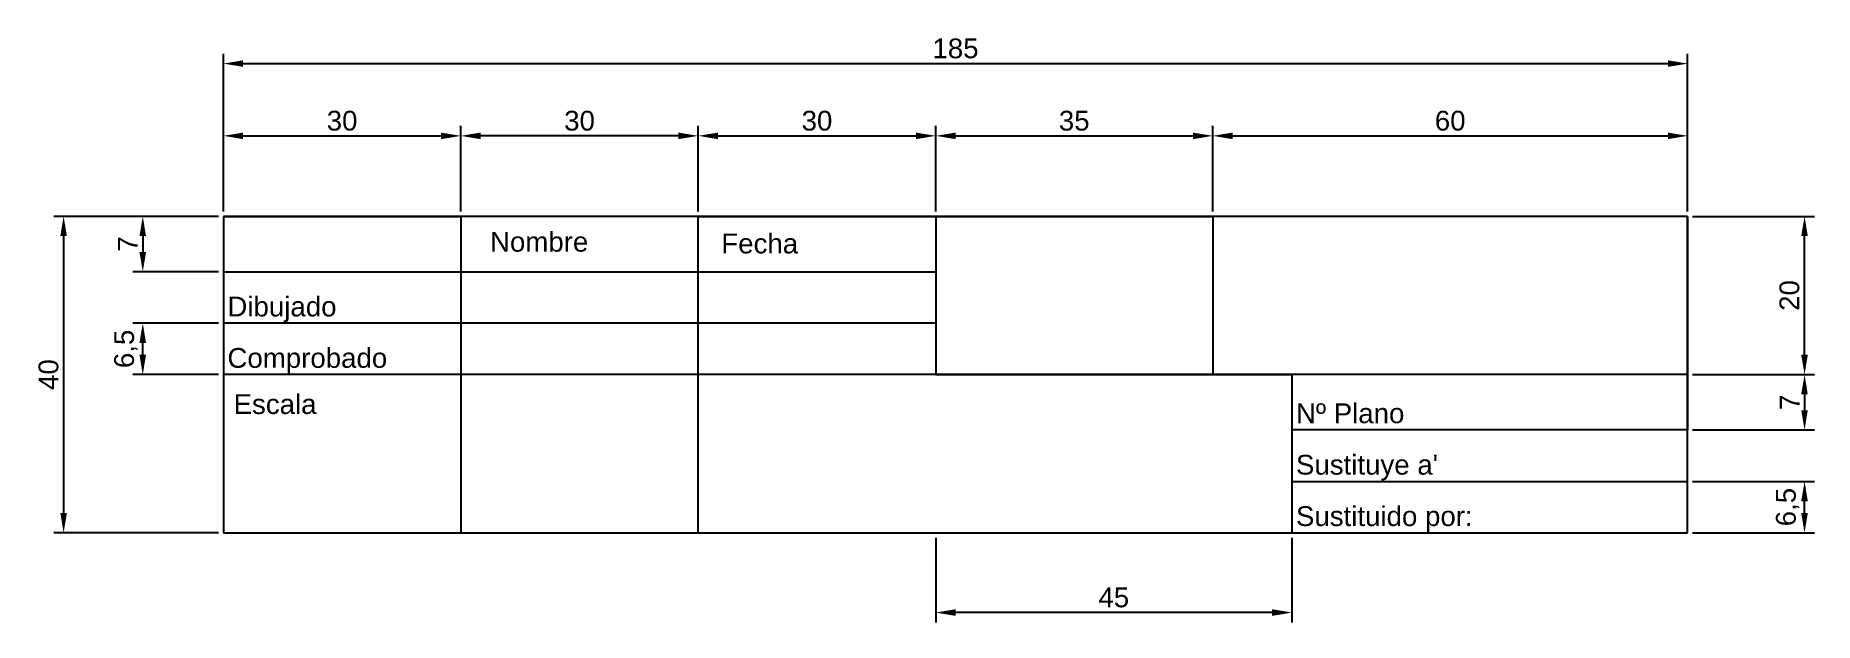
# Model space of a CAD drawing. Header units: millimetres. Extents: x 76 to 301, y 49 to 123.
import ezdxf

# ---------------------------------------------------------------- set-up
doc = ezdxf.new("R2010")
doc.units = ezdxf.units.MM
doc.styles.get("Standard").update_dxf_attribs({"font": 'arial.ttf'})
doc.dimstyles.new('ISO-25', dxfattribs={"dimtxt": 2.5, "dimasz": 2.5, "dimexe": 1.25, "dimexo": 0.625, "dimtad": 1, "dimtxsty": 'Standard', "dimcen": 2.5, "dimadec": 0, "dimazin": 0, "dimtfac": 1, "dimtmove": 0, "dimatfit": 3, "dimfxl": 1, "dimarcsym": 0})

# ---------------------------------------------------------------- blocks, each defined once
blk = doc.blocks.new('*D8')
at = {"color": 0, "lineweight": -2, "transparency": 16777216}
for p, q in [((100, 100.62), (100, 120.56)), ((102.5, 119.31), (282.5, 119.31)), ((285, 100.62), (285, 120.56))]:
    blk.add_line(p, q, dxfattribs=at)
at = {"color": 0, "transparency": 16777216}
for points in [[(102.5, 119.73), (102.5, 118.9), (100, 119.31)], [(282.5, 119.73), (282.5, 118.9), (285, 119.31)]]:
    blk.add_solid(points, dxfattribs=at)
at = {"layer": 'Defpoints', "color": 0, "transparency": 16777216}
for p in [(285, 119.31), (100, 100), (285, 100)]:
    blk.add_point(p, dxfattribs=at)
at = {"color": 0, "transparency": 16777216, "insert": (192.5, 121.22), "char_height": 2.5, "attachment_point": 5}
blk.add_mtext('185', dxfattribs=at)
blk = doc.blocks.new('*D9')
at = {"color": 0, "lineweight": -2, "transparency": 16777216}
for p, q in [((99.38, 100), (78.57, 100)), ((79.82, 97.5), (79.82, 62.5)), ((99.38, 60), (78.57, 60))]:
    blk.add_line(p, q, dxfattribs=at)
at = {"color": 0, "transparency": 16777216}
for points in [[(79.4, 97.5), (80.23, 97.5), (79.82, 100)], [(79.4, 62.5), (80.23, 62.5), (79.82, 60)]]:
    blk.add_solid(points, dxfattribs=at)
at = {"layer": 'Defpoints', "color": 0, "transparency": 16777216}
for p in [(100, 100), (79.82, 60), (100, 60)]:
    blk.add_point(p, dxfattribs=at)
at = {"color": 0, "transparency": 16777216, "insert": (77.92, 80), "char_height": 2.5, "attachment_point": 5, "rotation": 90}
blk.add_mtext('40', dxfattribs=at)
blk = doc.blocks.new('*D10')
at = {"color": 0, "lineweight": -2, "transparency": 16777216}
for p, q in [((99.38, 86.5), (88.57, 86.5)), ((89.82, 82.5), (89.82, 84)), ((99.38, 80), (88.57, 80))]:
    blk.add_line(p, q, dxfattribs=at)
at = {"color": 0, "transparency": 16777216}
for points in [[(89.4, 84), (90.23, 84), (89.82, 86.5)], [(89.4, 82.5), (90.23, 82.5), (89.82, 80)]]:
    blk.add_solid(points, dxfattribs=at)
at = {"layer": 'Defpoints', "color": 0, "transparency": 16777216}
for p in [(89.82, 86.5), (100, 86.5), (100, 80)]:
    blk.add_point(p, dxfattribs=at)
at = {"color": 0, "transparency": 16777216, "insert": (87.69, 83.25), "char_height": 2.5, "attachment_point": 5, "rotation": 90}
blk.add_mtext('6,5', dxfattribs=at)
blk = doc.blocks.new('*D11')
at = {"color": 0, "lineweight": -2, "transparency": 16777216}
for p, q in [((99.38, 100), (88.57, 100)), ((89.82, 97.5), (89.82, 95.5)), ((99.38, 93), (88.57, 93))]:
    blk.add_line(p, q, dxfattribs=at)
at = {"color": 0, "transparency": 16777216}
for points in [[(89.4, 97.5), (90.23, 97.5), (89.82, 100)], [(89.4, 95.5), (90.23, 95.5), (89.82, 93)]]:
    blk.add_solid(points, dxfattribs=at)
at = {"layer": 'Defpoints', "color": 0, "transparency": 16777216}
for p in [(100, 100), (89.82, 93), (100, 93)]:
    blk.add_point(p, dxfattribs=at)
at = {"color": 0, "transparency": 16777216, "insert": (87.94, 96.5), "char_height": 2.5, "attachment_point": 5, "rotation": 90}
blk.add_mtext('7', dxfattribs=at)
blk = doc.blocks.new('*D12')
at = {"color": 0, "lineweight": -2, "transparency": 16777216}
for p, q in [((100, 100.62), (100, 111.43)), ((102.5, 110.18), (127.5, 110.18)), ((130, 100.62), (130, 111.43))]:
    blk.add_line(p, q, dxfattribs=at)
at = {"color": 0, "transparency": 16777216}
for points in [[(102.5, 110.59), (102.5, 109.76), (100, 110.18)], [(127.5, 110.59), (127.5, 109.76), (130, 110.18)]]:
    blk.add_solid(points, dxfattribs=at)
at = {"layer": 'Defpoints', "color": 0, "transparency": 16777216}
for p in [(130, 110.18), (100, 100), (130, 100)]:
    blk.add_point(p, dxfattribs=at)
at = {"color": 0, "transparency": 16777216, "insert": (115, 112.08), "char_height": 2.5, "attachment_point": 5}
blk.add_mtext('30', dxfattribs=at)
blk = doc.blocks.new('*D13')
at = {"color": 0, "lineweight": -2, "transparency": 16777216}
for p, q in [((130, 100.62), (130, 111.43)), ((157.5, 110.18), (132.5, 110.18)), ((160, 100.62), (160, 111.43))]:
    blk.add_line(p, q, dxfattribs=at)
at = {"color": 0, "transparency": 16777216}
for points in [[(132.5, 110.59), (132.5, 109.76), (130, 110.18)], [(157.5, 110.59), (157.5, 109.76), (160, 110.18)]]:
    blk.add_solid(points, dxfattribs=at)
at = {"layer": 'Defpoints', "color": 0, "transparency": 16777216}
for p in [(130, 110.18), (130, 100), (160, 100)]:
    blk.add_point(p, dxfattribs=at)
at = {"color": 0, "transparency": 16777216, "insert": (145, 112.08), "char_height": 2.5, "attachment_point": 5}
blk.add_mtext('30', dxfattribs=at)
blk = doc.blocks.new('*D14')
at = {"color": 0, "lineweight": -2, "transparency": 16777216}
for p, q in [((160, 100.62), (160, 111.43)), ((162.5, 110.18), (187.5, 110.18)), ((190, 100.62), (190, 111.43))]:
    blk.add_line(p, q, dxfattribs=at)
at = {"color": 0, "transparency": 16777216}
for points in [[(162.5, 110.59), (162.5, 109.76), (160, 110.18)], [(187.5, 110.59), (187.5, 109.76), (190, 110.18)]]:
    blk.add_solid(points, dxfattribs=at)
at = {"layer": 'Defpoints', "color": 0, "transparency": 16777216}
for p in [(190, 110.18), (160, 100), (190, 100)]:
    blk.add_point(p, dxfattribs=at)
at = {"color": 0, "transparency": 16777216, "insert": (175, 112.08), "char_height": 2.5, "attachment_point": 5}
blk.add_mtext('30', dxfattribs=at)
blk = doc.blocks.new('*D15')
at = {"color": 0, "lineweight": -2, "transparency": 16777216}
for p, q in [((190, 100.62), (190, 111.43)), ((192.5, 110.18), (222.5, 110.18)), ((225, 100.62), (225, 111.43))]:
    blk.add_line(p, q, dxfattribs=at)
at = {"color": 0, "transparency": 16777216}
for points in [[(192.5, 110.59), (192.5, 109.76), (190, 110.18)], [(222.5, 110.59), (222.5, 109.76), (225, 110.18)]]:
    blk.add_solid(points, dxfattribs=at)
at = {"layer": 'Defpoints', "color": 0, "transparency": 16777216}
for p in [(225, 110.18), (190, 100), (225, 100)]:
    blk.add_point(p, dxfattribs=at)
at = {"color": 0, "transparency": 16777216, "insert": (207.5, 112.08), "char_height": 2.5, "attachment_point": 5}
blk.add_mtext('35', dxfattribs=at)
blk = doc.blocks.new('*D16')
at = {"color": 0, "lineweight": -2, "transparency": 16777216}
for p, q in [((225, 100.62), (225, 111.43)), ((227.5, 110.18), (282.5, 110.18)), ((285, 100.62), (285, 111.43))]:
    blk.add_line(p, q, dxfattribs=at)
at = {"color": 0, "transparency": 16777216}
for points in [[(227.5, 110.59), (227.5, 109.76), (225, 110.18)], [(282.5, 110.59), (282.5, 109.76), (285, 110.18)]]:
    blk.add_solid(points, dxfattribs=at)
at = {"layer": 'Defpoints', "color": 0, "transparency": 16777216}
for p in [(285, 110.18), (225, 100), (285, 100)]:
    blk.add_point(p, dxfattribs=at)
at = {"color": 0, "transparency": 16777216, "insert": (255, 112.08), "char_height": 2.5, "attachment_point": 5}
blk.add_mtext('60', dxfattribs=at)
blk = doc.blocks.new('*D17')
at = {"color": 0, "lineweight": -2, "transparency": 16777216}
for p, q in [((285.63, 80), (301.02, 80)), ((299.77, 77.5), (299.77, 75.5)), ((285.63, 73), (301.02, 73))]:
    blk.add_line(p, q, dxfattribs=at)
at = {"color": 0, "transparency": 16777216}
for points in [[(299.35, 77.5), (300.18, 77.5), (299.77, 80)], [(299.35, 75.5), (300.18, 75.5), (299.77, 73)]]:
    blk.add_solid(points, dxfattribs=at)
at = {"layer": 'Defpoints', "color": 0, "transparency": 16777216}
for p in [(285, 80), (285, 73), (299.77, 73)]:
    blk.add_point(p, dxfattribs=at)
at = {"color": 0, "transparency": 16777216, "insert": (297.89, 76.5), "char_height": 2.5, "attachment_point": 5, "rotation": 90}
blk.add_mtext('7', dxfattribs=at)
blk = doc.blocks.new('*D18')
at = {"color": 0, "lineweight": -2, "transparency": 16777216}
for p, q in [((285.63, 66.5), (301.02, 66.5)), ((299.77, 62.5), (299.77, 64)), ((285.63, 60), (301.02, 60))]:
    blk.add_line(p, q, dxfattribs=at)
at = {"color": 0, "transparency": 16777216}
for points in [[(299.35, 64), (300.18, 64), (299.77, 66.5)], [(299.35, 62.5), (300.18, 62.5), (299.77, 60)]]:
    blk.add_solid(points, dxfattribs=at)
at = {"layer": 'Defpoints', "color": 0, "transparency": 16777216}
for p in [(285, 66.5), (299.77, 66.5), (285, 60)]:
    blk.add_point(p, dxfattribs=at)
at = {"color": 0, "transparency": 16777216, "insert": (297.64, 63.25), "char_height": 2.5, "attachment_point": 5, "rotation": 90}
blk.add_mtext('6,5', dxfattribs=at)
blk = doc.blocks.new('*D19')
at = {"color": 0, "lineweight": -2, "transparency": 16777216}
for p, q in [((285.63, 100), (301.02, 100)), ((299.77, 82.5), (299.77, 97.5)), ((285.63, 80), (301.02, 80))]:
    blk.add_line(p, q, dxfattribs=at)
at = {"color": 0, "transparency": 16777216}
for points in [[(299.35, 97.5), (300.18, 97.5), (299.77, 100)], [(299.35, 82.5), (300.18, 82.5), (299.77, 80)]]:
    blk.add_solid(points, dxfattribs=at)
at = {"layer": 'Defpoints', "color": 0, "transparency": 16777216}
for p in [(285, 100), (299.77, 100), (285, 80)]:
    blk.add_point(p, dxfattribs=at)
at = {"color": 0, "transparency": 16777216, "insert": (297.87, 90), "char_height": 2.5, "attachment_point": 5, "rotation": 90}
blk.add_mtext('20', dxfattribs=at)
blk = doc.blocks.new('*D20')
at = {"color": 0, "lineweight": -2, "transparency": 16777216}
for p, q in [((190, 59.38), (190, 48.67)), ((235, 59.38), (235, 48.67)), ((232.5, 49.92), (192.5, 49.92))]:
    blk.add_line(p, q, dxfattribs=at)
at = {"color": 0, "transparency": 16777216}
for points in [[(192.5, 50.34), (192.5, 49.5), (190, 49.92)], [(232.5, 50.34), (232.5, 49.5), (235, 49.92)]]:
    blk.add_solid(points, dxfattribs=at)
at = {"layer": 'Defpoints', "color": 0, "transparency": 16777216}
for p in [(190, 60), (235, 60), (190, 49.92)]:
    blk.add_point(p, dxfattribs=at)
at = {"color": 0, "transparency": 16777216, "insert": (212.5, 51.82), "char_height": 2.5, "attachment_point": 5}
blk.add_mtext('45', dxfattribs=at)

msp = doc.modelspace()

# ---------------------------------------------------------------- linework, layer by layer
for p, q in [((100, 100), (100, 60)), ((285, 100), (100, 100)), ((100, 100), (130, 100)), ((100, 100), (100, 93)), ((130, 100), (130, 60)), ((160, 60), (160, 100)), ((160, 100), (190, 100)), ((190, 100), (190, 80)), ((190, 100), (225, 100)), ((225, 100), (225, 80)), ((285, 60), (285, 100)), ((285, 100), (285, 80)), ((100, 93), (190, 93)), ((190, 93), (190, 86.5)), ((190, 86.5), (100, 86.5)), ((285, 80), (100, 80)), ((190, 80), (235, 80)), ((235, 80), (235, 60)), ((285, 80), (285, 73)), ((285, 73), (235, 73)), ((235, 73), (235, 66.5)), ((235, 66.5), (285, 66.5)), ((100, 60), (285, 60)), ((130, 60), (160, 60)), ((190, 60), (225, 60))]:
    msp.add_line(p, q)

# ---------------------------------------------------------------- texts
at = {"char_height": 2.5, "attachment_point": 1}
for s, width, heights, insert in [('Nombre', 23.14799, [0], (133.687, 98.037)), ('Fecha', 23.14799, [0], (162.913, 97.82)), ('Dibujado', 23.14799, [0], (100.514, 89.857)), ('Comprobado', 23.14799, [0], (100.514, 83.357)), ('Escala', 22.16303, [4.005], (101.292, 77.518)), ('Nº Plano', 23.14799, [0], (235.514, 76.357)), ("Sustituye a'", 23.14799, [0], (235.514, 69.857)), ('Sustituido por:', 23.14799, [0], (235.514, 63.357))]:
    msp.add_mtext_dynamic_manual_height_columns(s, width=width, gutter_width=12.5, heights=heights, dxfattribs=dict(at, insert=insert))

# ---------------------------------------------------------------- dimensions: what is measured, and where the dimension line sits
for base, p1, p2, picture, middle in [((285, 119.315), (100, 100), (285, 100), '*D8', (192.5, 121.216)), ((130, 110.176), (100, 100), (130, 100), '*D12', (115, 112.079)), ((130, 110.176), (160, 100), (130, 100), '*D13', (145, 112.079)), ((190, 110.176), (160, 100), (190, 100), '*D14', (175, 112.079)), ((225, 110.176), (190, 100), (225, 100), '*D15', (207.5, 112.079)), ((285, 110.176), (225, 100), (285, 100), '*D16', (255, 112.078)), ((190, 49.92), (235, 60), (190, 60), '*D20', (212.5, 51.816))]:
    dim = msp.add_linear_dim(base=base, p1=p1, p2=p2, dimstyle='ISO-25')
    dim.commit()
    dim.dimension.update_dxf_attribs({"geometry": picture, "text_midpoint": middle})
for base, p1, p2, picture, middle in [((79.817, 60), (100, 100), (100, 60), '*D9', (77.916, 80)), ((89.817, 93), (100, 100), (100, 93), '*D11', (87.942, 96.5)), ((299.767, 100), (285, 80), (285, 100), '*D19', (297.865, 90)), ((89.817, 86.5), (100, 80), (100, 86.5), '*D10', (87.69, 83.25)), ((299.767, 73), (285, 80), (285, 73), '*D17', (297.892, 76.5)), ((299.767, 66.5), (285, 60), (285, 66.5), '*D18', (297.639, 63.25))]:
    dim = msp.add_linear_dim(base=base, p1=p1, p2=p2, angle=90, dimstyle='ISO-25')
    dim.commit()
    dim.dimension.update_dxf_attribs({"geometry": picture, "text_midpoint": middle})

doc.saveas('drawing.dxf')
